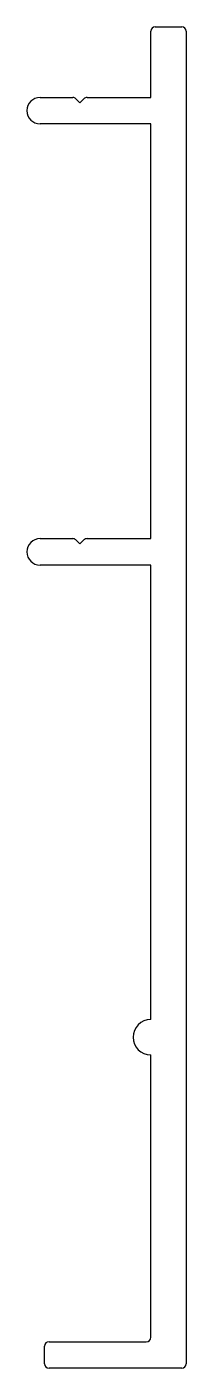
# Model space of a CAD drawing. Extents: x 2.4 to 11.4, y 2.9 to 78.9.
import ezdxf

# ---------------------------------------------------------------- set-up
doc = ezdxf.new("R2010")
doc.units = 0
doc.layers.get('0').update_dxf_attribs({"linetype": 'CONTINUOUS'})

msp = doc.modelspace()

# ---------------------------------------------------------------- linework, layer by layer
for p, q in [((9.358, 74.902), (9.358, 78.652)), ((9.608, 78.902), (11.108, 78.902)), ((11.358, 78.652), (11.358, 3.152)), ((3.108, 74.902), (4.955, 74.902)), ((5.131, 74.829), (5.358, 74.602)), ((5.358, 74.602), (5.585, 74.829)), ((5.762, 74.902), (9.358, 74.902)), ((9.358, 73.402), (3.108, 73.402)), ((9.358, 49.902), (9.358, 73.402)), ((3.108, 49.902), (4.955, 49.902)), ((5.131, 49.829), (5.358, 49.602)), ((5.358, 49.602), (5.585, 49.829)), ((5.762, 49.902), (9.358, 49.902)), ((9.358, 48.402), (3.108, 48.402)), ((9.358, 22.652), (9.358, 48.402)), ((9.358, 4.652), (9.358, 20.652)), ((3.358, 3.152), (3.358, 4.152)), ((3.608, 4.402), (9.108, 4.402)), ((11.108, 2.902), (3.608, 2.902))]:
    msp.add_line(p, q)
for centre, radius, start, end in [((9.608, 78.652), 0.25, 90, 180), ((11.108, 78.652), 0.25, 0, 90), ((3.108, 74.152), 0.75, 90, 270), ((4.955, 74.652), 0.25, 45, 90), ((5.762, 74.652), 0.25, 90, 135), ((3.108, 49.152), 0.75, 90, 270), ((4.955, 49.652), 0.25, 45, 90), ((5.762, 49.652), 0.25, 90, 135), ((9.358, 21.652), 1, 90, 270), ((9.108, 4.652), 0.25, 270, 0), ((3.608, 4.152), 0.25, 90, 180), ((3.608, 3.152), 0.25, 180, 270), ((11.108, 3.152), 0.25, 270, 0)]:
    msp.add_arc(centre, radius, start, end)

doc.saveas('drawing.dxf')
